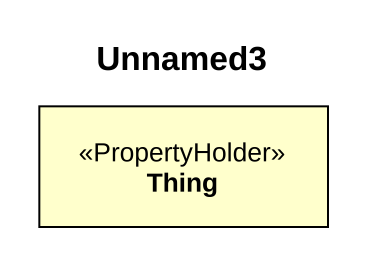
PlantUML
@startuml
title Unnamed3
hide circle
hide empty members
class Thing <<PropertyHolder>>
@enduml
